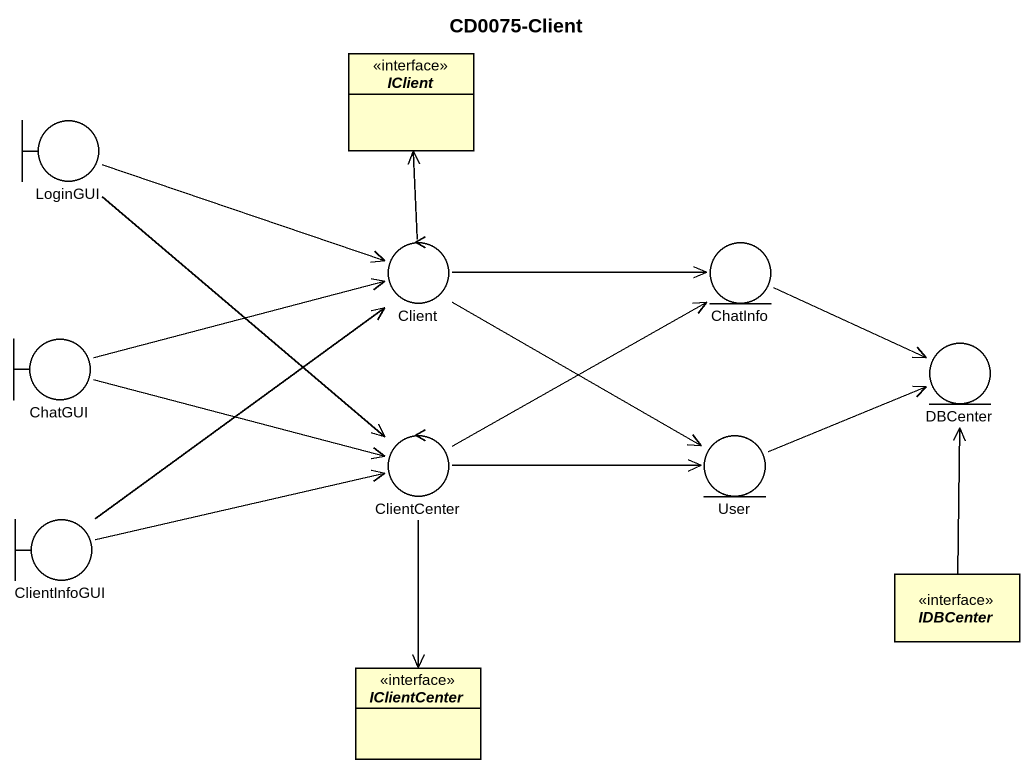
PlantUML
@startuml
title CD0075-Client
allowmixing
hide circle
hide empty members
interface IClient
boundary LoginGUI
control Client
entity ChatInfo
boundary ChatGUI
entity DBCenter
control ClientCenter
entity User
boundary ClientInfoGUI
interface IDBCenter
interface IClientCenter
LoginGUI -right-> Client
LoginGUI --> ClientCenter
Client -up-> IClient
Client -right-> ChatInfo
Client --> User
ChatInfo -right-> DBCenter
ChatGUI -right-> Client
ChatGUI -right-> ClientCenter
ClientCenter -up-> ChatInfo
ClientCenter -right-> User
User -right-> DBCenter
ClientInfoGUI -up-> Client
ClientInfoGUI -right-> ClientCenter
IDBCenter -up-> DBCenter
IClientCenter <-up- ClientCenter
@enduml
